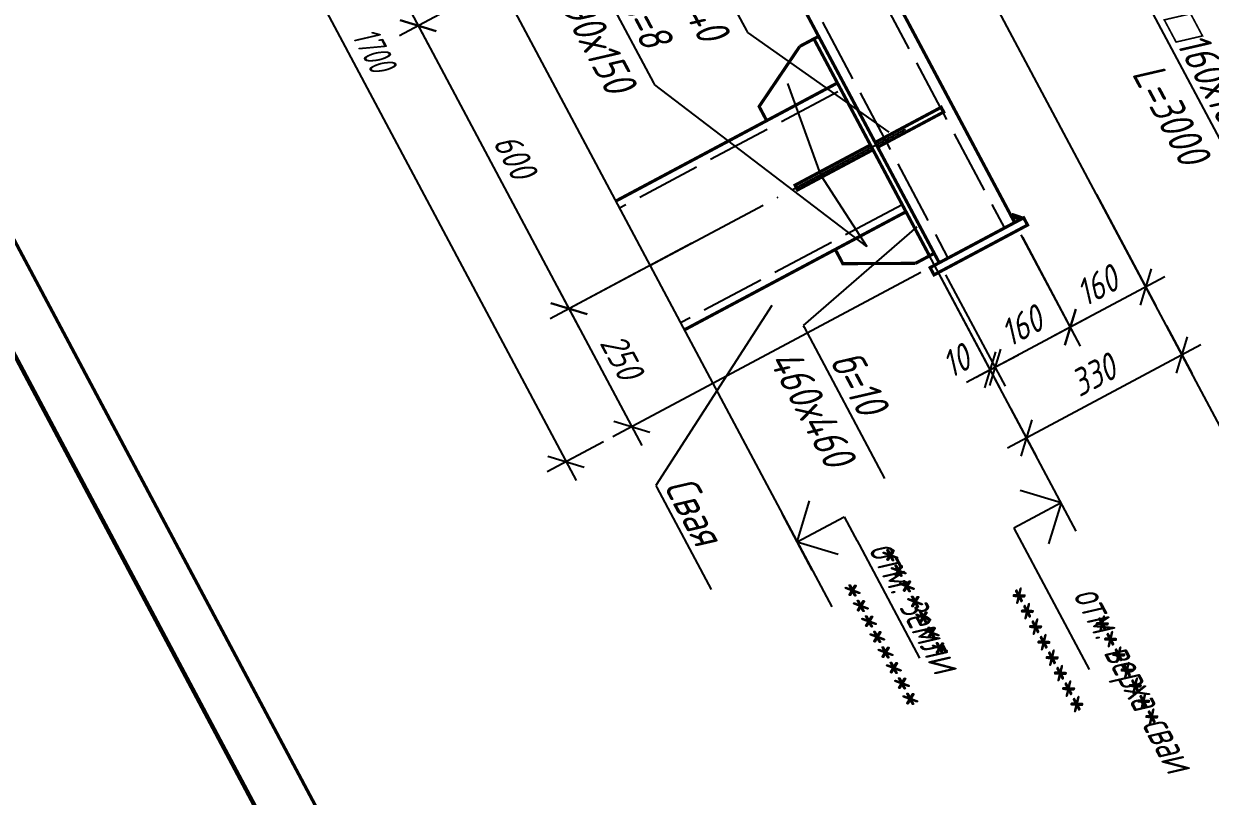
# Model space of a CAD drawing. Extents: x 5370511 to 5386565, y 1010429 to 1053793.
# Drawn here: x 5379119.4 to 5379230.5, y 1040914.9 to 1040987.2 of the extents above; entities that cross this region are included whole.
import ezdxf
from ezdxf import colors
from ezdxf.entities.mleader import LeaderData, LeaderLine
from ezdxf.enums import TextEntityAlignment as Align
from ezdxf.math import Vec2, Vec3

# ---------------------------------------------------------------- set-up
doc = ezdxf.new("R2010")
doc.units = 0
doc.header["$PDMODE"] = 32
doc.header["$PDSIZE"] = 0.3
doc.linetypes.add('ACAD_ISO02W100', pattern=[15, 12, -3])
doc.linetypes.add('ACAD_ISO04W100', pattern=[30, 24, -3, 0, -3])
doc.layers.get('0').update_dxf_attribs({"linetype": 'CONTINUOUS'})
doc.layers.get('DEFPOINTS').update_dxf_attribs({"linetype": 'CONTINUOUS'})
doc.layers.add('Строения', color=7, linetype='CONTINUOUS')
doc.styles.add('ГОСТ_НИПИ', font='gost_nipi.shx', dxfattribs={"oblique": 15})
doc.styles.add('ГОСТ_НИПИ_разм', font='gost_nipi.shx', dxfattribs={"width": 0.8, "oblique": 15, "height": 2.5})
doc.linetypes.add('земля', pattern='A,15,[35,ESKDSHAPES.SHX,S=1,R=0,X=0,Y=0],0.1', length=15.1)
doc.linetypes.add('Сварка1', pattern='A,2,[34,ESKDSHAPES.SHX,S=2,R=0,X=0,Y=0],0.1', length=2.1)
doc.linetypes.add('Сварка3', pattern='A,2,[33,ESKDSHAPES.SHX,S=2,R=0,X=0,Y=0],2', length=4)
doc.dimstyles.new('Лист М20', dxfattribs={"dimtxt": 2.5, "dimasz": 2.5, "dimexe": 2, "dimexo": 1, "dimgap": 1, "dimtad": 1, "dimdec": 0, "dimlfac": 20, "dimzin": 0, "dimdsep": 46, "dimtxsty": 'ГОСТ_НИПИ_разм', "dimblk": 'OBLIQUE', "dimcen": 0.09, "dimdle": 2, "dimaunit": 1, "dimadec": 0, "dimazin": 0, "dimtfac": 1, "dimtdec": 0, "dimtofl": 0, "dimtmove": 1, "dimatfit": 3, "dimldrblk": 'NONE', "dimfxl": 1, "dimtolj": 1, "dimtzin": 0, "dimarcsym": 0})

# ---------------------------------------------------------------- blocks, each defined once
blk = doc.blocks.new('*U427')
at = {"lineweight": 50, "const_width": 0.4}
blk.add_lwpolyline([(-420, 297), (0, 297), (0, 0), (-420, 0)], close=True, dxfattribs=at)
at = {"lineweight": 50}
blk.add_lwpolyline([(-400, 5), (-5, 5), (-5, 292), (-400, 292)], close=True, dxfattribs=at)
at = {"style": 'ГОСТ_НИПИ', "oblique": 15}
blk.add_attdef('СКВОЗНАЯ_НУМЕРАЦИЯ', text='', height=3, dxfattribs=at).set_placement((-10, 288.5), align=Align.MIDDLE_CENTER)
at = {"style": 'ГОСТ_НИПИ', "oblique": 15, "width": 0.8}
for tag, p in [('ДАТА_СОГЛ_1', (-406.75, 146)), ('ДАТА_СОГЛ_2', (-401.75, 146)), ('ФАМИЛИЯ_СОГЛ_1', (-406.75, 111)), ('ФАМИЛИЯ_СОГЛ_2', (-401.75, 111)), ('ХАРАКТЕР_РАБОТЫ_СОГЛ_1', (-406.75, 91)), ('ХАРАКТЕР_РАБОТЫ_СОГЛ_2', (-401.75, 91))]:
    blk.add_attdef(tag, p, '', height=3, rotation=90, dxfattribs=at)
at = {"style": 'ГОСТ_НИПИ', "oblique": 15}
for tag, width, p in [('ОБОЗНАЧЕНИЕ_ДОКУМЕНТА', 0.8, (-65, 55)), ('НАИМЕНОВАНИЕ_ПРОЕКТА', 0.8, (-65, 42.5)), ('НАИМЕНОВАНИЕ_ОБЪЕКТА', 0.8, (-90, 27.5)), ('СТАДИЯ', 0.8, (-47.5, 25)), ('ЛИСТ', 0.8, (-32.5, 25)), ('ЛИСТОВ', 0.8, (-15, 25)), ('НАИМЕНОВАНИЕ_ЧЕРТЕЖА', 0.8, (-90, 12.5)), ('ПРЕДПРИЯТИЕ', 0.7, (-30.48, 12.55))]:
    blk.add_attdef(tag, text='', height=3, dxfattribs=dict(at, width=width)).set_placement(p, align=Align.MIDDLE_CENTER)
at = {"style": 'ГОСТ_НИПИ', "oblique": 15, "width": 0.8}
blk.add_attdef('РАЗРАБ', text='', height=3, dxfattribs=at).set_placement((-189.18, 32.18), align=Align.MIDDLE_LEFT)
for tag, p in [('ФАМИЛИЯ_5', (-169, 31)), ('ДАТА_1', (-134, 31)), ('ХАРАКТЕР_РАБОТЫ_1', (-189, 26)), ('ФАМИЛИЯ_1', (-169, 26)), ('ДАТА_2', (-134, 26)), ('ХАРАКТЕР_РАБОТЫ_2', (-189, 20.72)), ('ФАМИЛИЯ_2', (-169.15, 20.71)), ('ДАТА_3', (-134, 20.72)), ('ХАРАКТЕР_РАБОТЫ_3', (-189, 16)), ('ФАМИЛИЯ_3', (-169.01, 15.99)), ('ДАТА_4', (-134, 16)), ('ФАМИЛИЯ_6', (-169, 11)), ('ДАТА_5', (-134, 11)), ('ХАРАКТЕР_РАБОТЫ_4', (-189, 6)), ('ФАМИЛИЯ_4', (-169, 6)), ('ДАТА_6', (-134, 6))]:
    blk.add_attdef(tag, p, '', height=3, dxfattribs=at)
at = {"style": 'ГОСТ_НИПИ', "oblique": 15, "width": 0.8, "flags": 8}
blk.add_attdef('НКОНТР', text='', height=3, dxfattribs=at).set_placement((-189.36, 12.34), align=Align.MIDDLE_LEFT)
at = {"style": 'ГОСТ_НИПИ', "oblique": 15, "width": 0.8}
blk.add_attdef('ФОРМАТ', text='', height=3, dxfattribs=at).set_placement((-38.94, 0.42), align=Align.BOTTOM_CENTER)
blk = doc.blocks.new('_Oblique')
at = {"color": 0, "linetype": 'ByBlock', "lineweight": -2}
blk.add_line((-0.5, -0.5), (0.5, 0.5), dxfattribs=at)
blk = doc.blocks.new('*D436')
at = {"color": 0, "lineweight": -2, "ltscale": 0.5, "transparency": 16777216}
for p, q in [((5379148.96, 1041017.02), (5379140.49, 1041012.51)), ((5379141.31, 1041015.22), (5379157.3, 1040985.21)), ((5379164.68, 1040991.41), (5379154.6, 1040986.03))]:
    blk.add_line(p, q, dxfattribs=at)
at = {"layer": 'DEFPOINTS', "color": 0, "lineweight": 15, "ltscale": 0.5, "transparency": 16777216}
for p in [(5379149.84, 1041017.49), (5379165.56, 1040991.88), (5379156.36, 1040986.97)]:
    blk.add_point(p, dxfattribs=at)
at = {"color": 0, "lineweight": -2, "ltscale": 0.5, "transparency": 16777216, "xscale": 2.5, "yscale": 2.5, "zscale": 2.5}
for p, rotation in [((5379142.25, 1041013.45), 118.0491553040557), ((5379156.36, 1040986.97), 298.0491553040557)]:
    blk.add_blockref('_Oblique', p, dxfattribs=dict(at, rotation=rotation))
at = {"color": 0, "ltscale": 0.5, "transparency": 16777216, "insert": (5379151.29, 1041001.27), "char_height": 2.5, "attachment_point": 5, "rotation": 298.0492, "style": 'ГОСТ_НИПИ'}
blk.add_mtext('\\A1;600', dxfattribs=at)
blk = doc.blocks.new('_None')
blk = doc.blocks.new('*D437')
at = {"color": 0, "lineweight": -2, "ltscale": 0.5, "transparency": 16777216}
for p, q in [((5379164.68, 1040991.41), (5379154.6, 1040986.03)), ((5379155.42, 1040988.74), (5379171.41, 1040958.73)), ((5379177.17, 1040964.07), (5379168.7, 1040959.56))]:
    blk.add_line(p, q, dxfattribs=at)
at = {"layer": 'DEFPOINTS', "color": 0, "lineweight": 15, "ltscale": 0.5, "transparency": 16777216}
for p in [(5379165.56, 1040991.88), (5379178.06, 1040964.54), (5379170.47, 1040960.5)]:
    blk.add_point(p, dxfattribs=at)
at = {"color": 0, "lineweight": -2, "ltscale": 0.5, "transparency": 16777216, "xscale": 2.5, "yscale": 2.5, "zscale": 2.5}
for p, rotation in [((5379156.36, 1040986.97), 118.0491553040557), ((5379170.47, 1040960.5), 298.0491553040557)]:
    blk.add_blockref('_Oblique', p, dxfattribs=dict(at, rotation=rotation))
at = {"color": 0, "ltscale": 0.5, "transparency": 16777216, "insert": (5379165.4, 1040974.79), "char_height": 2.5, "attachment_point": 5, "rotation": 298.0492, "style": 'ГОСТ_НИПИ'}
blk.add_mtext('\\A1;600', dxfattribs=at)
blk = doc.blocks.new('*U424')
at = {"ltscale": 100}
for p, q in [((0, 0), (0, 5)), ((0, 0), (-2.83, 2.83)), ((0, 0), (2.83, 2.83)), ((-3, 0), (64.05, 0))]:
    blk.add_line(p, q, dxfattribs=at)
at = {"color": 1, "ltscale": 0.35, "insert": (-8.23, 9.9), "char_height": 3, "attachment_point": 3, "style": 'ГОСТ_НИПИ', "bg_fill": 3, "box_fill_scale": 1.5, "bg_fill_color": 256, "bg_fill_transparency": 0}
blk.add_mtext_dynamic_manual_height_columns('{\\C255;\\c16777215;*******}', width=12.6457, gutter_width=12.5, heights=[0], dxfattribs=at)
at = {"color": 1, "ltscale": 0.35, "insert": (-23.43, 4.26), "char_height": 3, "attachment_point": 3, "style": 'ГОСТ_НИПИ'}
blk.add_mtext_dynamic_manual_height_columns('{\\C255;\\c16777215;********}', width=16.2559, gutter_width=12.5, heights=[3.52], dxfattribs=at)
at = {"style": 'ГОСТ_НИПИ', "oblique": 15, "width": 0.8}
blk.add_attdef('СУФФИКС', (-23.52, 1.08), '', height=3, dxfattribs=at)
at = {"ltscale": 100}
blk.add_line((0, 5), (-15, 5), dxfattribs=at)
at = {"style": 'ГОСТ_НИПИ', "oblique": 15, "width": 0.8}
blk.add_attdef('УРОВЕНЬ', text='', height=3, dxfattribs=at).set_placement((-14.64, 7.98, -1), align=Align.MIDDLE)
blk = doc.blocks.new('*U425')
at = {"ltscale": 100}
for p, q in [((0, 0), (-2.83, -2.83)), ((0, 0), (0, -5)), ((0, 0), (2.83, -2.83)), ((-3, 0), (30.7, 0))]:
    blk.add_line(p, q, dxfattribs=at)
at = {"color": 1, "ltscale": 0.35, "insert": (-11.28, -0.1), "char_height": 3, "attachment_point": 3, "style": 'ГОСТ_НИПИ', "bg_fill": 3, "box_fill_scale": 1.5, "bg_fill_color": 256, "bg_fill_transparency": 0}
blk.add_mtext_dynamic_manual_height_columns('{\\C255;\\c16777215;*******}', width=12.6457, gutter_width=12.5, heights=[0], dxfattribs=at)
at = {"color": 1, "ltscale": 0.35, "insert": (-5.31, -5.74), "char_height": 3, "attachment_point": 3, "style": 'ГОСТ_НИПИ'}
blk.add_mtext_dynamic_manual_height_columns('{\\C255;\\c16777215;********}', width=16.2559, gutter_width=12.5, heights=[3.52], dxfattribs=at)
at = {"style": 'ГОСТ_НИПИ', "oblique": 15, "width": 0.8}
blk.add_attdef('СУФФИКС', (-5.39, -8.92), '', height=3, dxfattribs=at)
at = {"ltscale": 100}
blk.add_line((0, -5), (-15, -5), dxfattribs=at)
at = {"style": 'ГОСТ_НИПИ', "oblique": 15, "width": 0.8}
blk.add_attdef('УРОВЕНЬ', text='', height=3, dxfattribs=at).set_placement((-17.68, -2.02, -1), align=Align.MIDDLE)
blk = doc.blocks.new('*U420')
at = {"ltscale": 100}
for p, q in [((0, 0), (0, 5)), ((0, 0), (-2.83, 2.83)), ((0, 0), (2.83, 2.83)), ((3, 0), (-3, 0))]:
    blk.add_line(p, q, dxfattribs=at)
at = {"color": 1, "ltscale": 0.35, "insert": (4.07, 8.93), "char_height": 3, "attachment_point": 1, "style": 'ГОСТ_НИПИ', "bg_fill": 3, "box_fill_scale": 1.5, "bg_fill_color": 256, "bg_fill_transparency": 0}
blk.add_mtext_dynamic_manual_height_columns('{\\C255;\\c16777215;*******}', width=12.6457, gutter_width=12.5, heights=[0], dxfattribs=at)
at = {"color": 1, "ltscale": 0.35, "insert": (5.31, 4.26), "char_height": 3, "attachment_point": 1, "style": 'ГОСТ_НИПИ'}
blk.add_mtext_dynamic_manual_height_columns('{\\C255;\\c16777215;********}', width=16.2559, gutter_width=12.5, heights=[3.52], dxfattribs=at)
at = {"ltscale": 100}
blk.add_line((0, 5), (15, 5), dxfattribs=at)
at = {"style": 'ГОСТ_НИПИ', "oblique": 15, "width": 0.8}
blk.add_attdef('УРОВЕНЬ', text='', height=3, rotation=360, dxfattribs=at).set_placement((10.47, 7.01, -1), align=Align.MIDDLE)
blk.add_attdef('СУФФИКС', (5.39, 1.08), '', height=3, dxfattribs=at)
blk = doc.blocks.new('*D442')
at = {"layer": 'DEFPOINTS', "color": 0, "lineweight": 15, "transparency": 16777216}
for p in [(5379219.38, 1040972.07), (5379212.3, 1040968.31), (5379217.38, 1040958.77)]:
    blk.add_point(p, dxfattribs=at)
at = {"layer": 'Строения', "color": 0, "lineweight": -2, "transparency": 16777216}
for p, q in [((5379219.85, 1040971.19), (5379225.4, 1040960.77)), ((5379212.77, 1040967.42), (5379218.32, 1040957)), ((5379226.22, 1040963.48), (5379215.62, 1040957.83))]:
    blk.add_line(p, q, dxfattribs=at)
at = {"layer": 'Строения', "color": 0, "lineweight": -2, "transparency": 16777216, "xscale": 2.5, "yscale": 2.5, "zscale": 2.5}
for p, rotation in [((5379224.46, 1040962.54), 28.04915530994097), ((5379217.38, 1040958.77), 208.049155309941)]:
    blk.add_blockref('_Oblique', p, dxfattribs=dict(at, rotation=rotation))
at = {"layer": 'Строения', "color": 0, "transparency": 16777216, "insert": (5379219.86, 1040962.64), "char_height": 2.5, "attachment_point": 5, "rotation": 28.0492, "style": 'ГОСТ_НИПИ'}
blk.add_mtext('\\A1;160', dxfattribs=at)
blk = doc.blocks.new('*D443')
at = {"color": 0, "lineweight": -2, "ltscale": 0.5, "transparency": 16777216}
for p, q in [((5379212.9, 1040967.19), (5379218.32, 1040957)), ((5379205.72, 1040963.67), (5379211.28, 1040953.25)), ((5379219.15, 1040959.71), (5379208.57, 1040954.08))]:
    blk.add_line(p, q, dxfattribs=at)
at = {"layer": 'DEFPOINTS', "color": 0, "lineweight": 15, "ltscale": 0.5, "transparency": 16777216}
for p in [(5379212.43, 1040968.07), (5379205.25, 1040964.55), (5379210.34, 1040955.02)]:
    blk.add_point(p, dxfattribs=at)
at = {"color": 0, "lineweight": -2, "ltscale": 0.5, "transparency": 16777216, "xscale": 2.5, "yscale": 2.5, "zscale": 2.5}
for p, rotation in [((5379217.38, 1040958.77), 28.04915530994097), ((5379210.34, 1040955.02), 208.049155309941)]:
    blk.add_blockref('_Oblique', p, dxfattribs=dict(at, rotation=rotation))
at = {"color": 0, "ltscale": 0.5, "transparency": 16777216, "insert": (5379212.8, 1040958.88), "char_height": 2.5, "attachment_point": 5, "rotation": 28.0492, "style": 'ГОСТ_НИПИ'}
blk.add_mtext('\\A1;160', dxfattribs=at)
blk = doc.blocks.new('*D444')
at = {"color": 0, "lineweight": -2, "ltscale": 0.5, "transparency": 16777216}
for p, q in [((5379205.28, 1040963.43), (5379210.83, 1040953.02)), ((5379205.72, 1040963.67), (5379211.28, 1040953.25)), ((5379210.34, 1040955.02), (5379212.54, 1040956.19)), ((5379209.89, 1040954.78), (5379207.69, 1040953.61))]:
    blk.add_line(p, q, dxfattribs=at)
at = {"layer": 'DEFPOINTS', "color": 0, "lineweight": 15, "ltscale": 0.5, "transparency": 16777216}
for p in [(5379204.81, 1040964.32), (5379205.25, 1040964.55), (5379209.89, 1040954.78)]:
    blk.add_point(p, dxfattribs=at)
at = {"color": 0, "lineweight": -2, "ltscale": 0.5, "transparency": 16777216, "xscale": 2.5, "yscale": 2.5, "zscale": 2.5}
for p, rotation in [((5379209.89, 1040954.78), 28.04915530994098), ((5379210.34, 1040955.02), 208.049155309941)]:
    blk.add_blockref('_Oblique', p, dxfattribs=dict(at, rotation=rotation))
at = {"color": 0, "ltscale": 0.5, "transparency": 16777216, "insert": (5379206.65, 1040955.6), "char_height": 2.5, "attachment_point": 5, "rotation": 28.0492, "style": 'ГОСТ_НИПИ'}
blk.add_mtext('\\A1;10', dxfattribs=at)
blk = doc.blocks.new('*D445')
at = {"color": 0, "lineweight": -2, "ltscale": 0.5, "transparency": 16777216}
for p, q in [((5379226.4, 1040958.89), (5379228.78, 1040954.41)), ((5379229.61, 1040957.12), (5379211.5, 1040947.47)), ((5379211.82, 1040951.13), (5379214.21, 1040946.65))]:
    blk.add_line(p, q, dxfattribs=at)
at = {"layer": 'DEFPOINTS', "color": 0, "lineweight": 15, "ltscale": 0.5, "transparency": 16777216}
for p in [(5379225.93, 1040959.78), (5379211.35, 1040952.01), (5379213.27, 1040948.41)]:
    blk.add_point(p, dxfattribs=at)
at = {"color": 0, "lineweight": -2, "ltscale": 0.5, "transparency": 16777216, "xscale": 2.5, "yscale": 2.5, "zscale": 2.5}
for p, rotation in [((5379227.84, 1040956.18), 28.04915530994097), ((5379213.27, 1040948.41), 208.049155309941)]:
    blk.add_blockref('_Oblique', p, dxfattribs=dict(at, rotation=rotation))
at = {"color": 0, "ltscale": 0.5, "transparency": 16777216, "insert": (5379219.5, 1040954.28), "char_height": 2.5, "attachment_point": 5, "rotation": 28.0492, "style": 'ГОСТ_НИПИ'}
blk.add_mtext('\\A1;330', dxfattribs=at)
blk = doc.blocks.new('*D447')
at = {"color": 0, "lineweight": -2, "transparency": 16777216}
for p, q in [((5379181.97, 1040966.62), (5379168.7, 1040959.56)), ((5379203.39, 1040963.88), (5379174.58, 1040948.53)), ((5379169.53, 1040962.26), (5379177.29, 1040947.7))]:
    blk.add_line(p, q, dxfattribs=at)
at = {"layer": 'DEFPOINTS', "color": 0, "lineweight": 15, "transparency": 16777216}
for p in [(5379182.85, 1040967.09), (5379204.27, 1040964.35), (5379176.35, 1040949.47)]:
    blk.add_point(p, dxfattribs=at)
at = {"color": 0, "lineweight": -2, "transparency": 16777216, "xscale": 2.5, "yscale": 2.5, "zscale": 2.5}
for p, rotation in [((5379170.47, 1040960.5), 118.0491553040557), ((5379176.35, 1040949.47), 298.0491553040557)]:
    blk.add_blockref('_Oblique', p, dxfattribs=dict(at, rotation=rotation))
at = {"color": 0, "transparency": 16777216, "insert": (5379175.39, 1040956.04), "char_height": 2.5, "attachment_point": 5, "rotation": 298.0492, "style": 'ГОСТ_НИПИ'}
blk.add_mtext('\\A1;250', dxfattribs=at)
blk = doc.blocks.new('*D448')
at = {"color": 0, "lineweight": -2, "transparency": 16777216}
for p, q in [((5379133.73, 1041023.07), (5379128.46, 1041020.27)), ((5379129.29, 1041022.97), (5379171.14, 1040944.43)), ((5379173.7, 1040948.06), (5379168.43, 1040945.25))]:
    blk.add_line(p, q, dxfattribs=at)
at = {"layer": 'DEFPOINTS', "color": 0, "lineweight": 15, "transparency": 16777216}
for p in [(5379134.61, 1041023.54), (5379174.58, 1040948.53), (5379170.2, 1040946.19)]:
    blk.add_point(p, dxfattribs=at)
at = {"color": 0, "lineweight": -2, "transparency": 16777216, "xscale": 2.5, "yscale": 2.5, "zscale": 2.5}
for p, rotation in [((5379130.23, 1041021.21), 118.0491553040557), ((5379170.2, 1040946.19), 298.0491553040557)]:
    blk.add_blockref('_Oblique', p, dxfattribs=dict(at, rotation=rotation))
at = {"color": 0, "transparency": 16777216, "insert": (5379152.2, 1040984.76), "char_height": 2.5, "attachment_point": 5, "rotation": 298.0492, "style": 'ГОСТ_НИПИ_разм'}
blk.add_mtext('\\A1;1700', dxfattribs=at)

msp = doc.modelspace()

# ---------------------------------------------------------------- linework, layer by layer
at = {"linetype": 'Сварка3', "lineweight": 9, "ltscale": 0.5}
for p, q in [((5379195.582, 1040981.612), (5379188.975, 1040978.092)), ((5379198.686, 1040975.816), (5379191.626, 1040972.054)), ((5379191.861, 1040971.613), (5379198.921, 1040975.375))]:
    msp.add_line(p, q, dxfattribs=at)
at = {"linetype": 'Сварка1', "lineweight": 9, "ltscale": 0.5}
msp.add_line((5379212.183, 1040968.56), (5379205.123, 1040964.799), dxfattribs=at)
at = {"ltscale": 0.5, "const_width": 0.3}
for points in [[(5379165.153, 1041039.815), (5379205.123, 1040964.799), (5379212.183, 1040968.56), (5379172.214, 1041043.577)], [(5379204.273, 1040964.346), (5379204.635, 1040963.666), (5379213.387, 1040968.329), (5379213.025, 1040969.009)]]:
    msp.add_lwpolyline(points, close=True, dxfattribs=at)
at = {"linetype": 'ACAD_ISO02W100', "ltscale": 0.5}
for points in [[(5379171.249, 1041043.063), (5379211.218, 1040968.046)], [(5379165.974, 1041040.252), (5379205.943, 1040965.236)]]:
    msp.add_lwpolyline(points, dxfattribs=at)
at = {"const_width": 0.3}
msp.add_lwpolyline([(5379198.921, 1040975.375), (5379198.686, 1040975.816), (5379191.626, 1040972.054), (5379191.861, 1040971.613)], close=True, dxfattribs=at)
at = {"ltscale": 0.5, "const_width": 0.5}
msp.add_lwpolyline([(5379211.872, 1040969.24), (5379212.855, 1040968.902)], dxfattribs=at)
at = {"layer": 'Строения', "linetype": 'земля'}
msp.add_line((5379134.941, 1041045.459), (5379195.062, 1040932.622), dxfattribs=at)
at = {"layer": 'Строения', "const_width": 0.3}
for points in [[(5379195.594, 1040981.619), (5379188.975, 1040978.092), (5379188.27, 1040979.416), (5379192.072, 1040985.039)], [(5379193.396, 1040985.744), (5379192.072, 1040985.039)]]:
    msp.add_lwpolyline(points, dxfattribs=at)

# ---------------------------------------------------------------- block references
at = {"rotation": 298.0491553101125}
msp.add_blockref('*U427', (5379260.701, 1040689.475), dxfattribs=at)

# ---------------------------------------------------------------- dimensions: what is measured, and where the dimension line sits
dim = msp.add_linear_dim(base=(5379170.199, 1040946.191), p1=(5379134.611, 1041023.542), p2=(5379174.581, 1040948.525), angle=298.04916, dimstyle='Лист М20')
dim.commit()
dim.dimension.update_dxf_attribs({"geometry": '*D448', "text_midpoint": (5379152.2, 1040984.757)})
at = {"ltscale": 0.5}
for base, p1, p2, picture, middle in [((5379156.361, 1040986.974), (5379149.842, 1041017.493), (5379165.563, 1040991.877), '*D436', (5379151.293, 1041001.27)), ((5379170.468, 1040960.498), (5379165.563, 1040991.877), (5379178.055, 1040964.54), '*D437', (5379165.4, 1040974.794))]:
    dim = msp.add_linear_dim(base=base, p1=p1, p2=p2, angle=298.04916, dimstyle='Лист М20', override={"dimtxsty": 'ГОСТ_НИПИ'}, dxfattribs=at)
    dim.commit()
    dim.dimension.update_dxf_attribs({"geometry": picture, "text_midpoint": middle})

# ---------------------------------------------------------------- leaders
ml = msp.add_multileader_mtext('Standard')
ml.set_content('б=8\\P140х140', color=256, style='ГОСТ_НИПИ')
ml.set_leader_properties()
ml.set_arrow_properties(name='NONE')
ml.build(insert=Vec2(0, 0))
ml.multileader.update_dxf_attribs({"text_left_attachment_type": 6, "text_right_attachment_type": 6, "dogleg_length": 0.2, "arrow_head_size": 0.2})
ctx = ml.context
ctx.base_point, ctx.char_height, ctx.arrow_head_size, ctx.landing_gap_size, ctx.plane_origin, ctx.plane_x_axis, ctx.plane_y_axis = Vec3(5379179.886, 1041000.069), 3, 0.2, 0.2, Vec3(5379190.352, 1040830.215), Vec3(0.4702289, -0.8825445), Vec3(0.8825445, 0.4702289)
ctx.left_attachment, ctx.right_attachment, ctx.text_align_type = 6, 6, 1
notes = []
notes.append((ctx, [(1, (1, 1, 0), (5379187.201, 1040986.341), (-0.4702289, 0.8825445), 0.2, [(0, [(5379200.45, 1040977.009)], 0, [])])]))
ctx.mtext.insert, ctx.mtext.text_direction, ctx.mtext.rotation, ctx.mtext.alignment, ctx.mtext.flow_direction = Vec3(5379187.371, 1040993.677), Vec3(0.4702289, -0.8825445), 5.2019391, 2, 5
for ctx, leaders in notes:
    for number, flags, end, landing, length, lines in leaders:
        leader = LeaderData()
        leader.index, (leader.has_last_leader_line, leader.has_dogleg_vector, leader.attachment_direction) = number, flags
        leader.last_leader_point, leader.dogleg_vector, leader.dogleg_length = Vec3(end), Vec3(landing), length
        for number, points, colour, breaks in lines:
            line = LeaderLine()
            line.index, line.vertices, line.color, line.breaks = number, Vec3.list(points), colors.encode_raw_color(colour), breaks
            leader.lines.append(line)
        ctx.leaders.append(leader)

# ---------------------------------------------------------------- next in the draw order: block references
at = {"layer": 'Строения'}
ref = msp.add_blockref('*U424', (5379231.536, 1040949.251), dxfattribs=dict(at, xscale=-1, rotation=298.0491553101125))
ref.add_attrib('УРОВЕНЬ', 'отм. верха опоры', dxfattribs={"layer": '0', "height": 3, "rotation": 298.04916, "style": 'ГОСТ_НИПИ', "oblique": 15, "width": 0.8}).set_placement((5379245.463, 1040940.087, -1), align=Align.MIDDLE)

# ---------------------------------------------------------------- next in the draw order: linework, layer by layer
at = {"linetype": 'Сварка3', "lineweight": 9, "ltscale": 0.5}
for p, q in [((5379205.305, 1040979.343), (5379199.127, 1040976.051)), ((5379199.363, 1040975.61), (5379205.54, 1040978.901))]:
    msp.add_line(p, q, dxfattribs=at)
at = {"const_width": 0.3}
msp.add_lwpolyline([(5379205.54, 1040978.901), (5379205.305, 1040979.343), (5379199.127, 1040976.051), (5379199.363, 1040975.61)], close=True, dxfattribs=at)

# ---------------------------------------------------------------- next in the draw order: block references
at = {"layer": 'Строения'}
ref = msp.add_blockref('*U425', (5379216.523, 1040942.34), dxfattribs=dict(at, xscale=-1, rotation=298.0491553101125))
ref.add_attrib('УРОВЕНЬ', 'отм. верха сваи', dxfattribs={"layer": '0', "height": 3, "rotation": 298.04916, "style": 'ГОСТ_НИПИ', "oblique": 15, "width": 0.8}).set_placement((5379223.056, 1040925.786, -1), align=Align.MIDDLE)

# ---------------------------------------------------------------- next in the draw order: linework, layer by layer
at = {"linetype": 'Сварка3', "lineweight": 9, "ltscale": 0.5}
for p, q in [((5379204.653, 1040965.681), (5379193.837, 1040985.98)), ((5379195.394, 1040966.045), (5379202.013, 1040969.572))]:
    msp.add_line(p, q, dxfattribs=at)
at = {"linetype": 'ACAD_ISO02W100', "ltscale": 0.5}
for p, q in [((5379195.642, 1040980.796), (5379175.201, 1040969.897)), ((5379201.661, 1040970.232), (5379180.909, 1040959.184))]:
    msp.add_line(p, q, dxfattribs=at)
at = {"linetype": 'ACAD_ISO04W100', "ltscale": 0.5}
msp.add_line((5379178.055, 1040964.54), (5379201.998, 1040977.297), dxfattribs=at)
at = {"const_width": 0.3}
msp.add_lwpolyline([(5379193.837, 1040985.98), (5379204.653, 1040965.681), (5379204.211, 1040965.446), (5379193.396, 1040985.744)], close=True, dxfattribs=at)
at = {"linetype": 'Сварка3', "ltscale": 0.5}
msp.add_lwpolyline([(5379193.396, 1040985.744), (5379204.211, 1040965.446)], dxfattribs=at)
at = {"layer": 'Строения', "const_width": 0.3}
for points in [[(5379195.594, 1040981.619), (5379174.846, 1040970.564)], [(5379202.013, 1040969.572), (5379181.265, 1040958.517)], [(5379202.013, 1040969.572), (5379195.394, 1040966.045), (5379196.099, 1040964.721), (5379202.888, 1040964.741)], [(5379204.211, 1040965.446), (5379202.888, 1040964.741)]]:
    msp.add_lwpolyline(points, dxfattribs=at)

# ---------------------------------------------------------------- next in the draw order: block references
at = {"layer": 'Строения', "rotation": 298.0491553101125}
msp.add_blockref('*U420', (5379191.824, 1040938.699), dxfattribs=at).add_auto_attribs({'УРОВЕНЬ': 'отм. земли'})

# ---------------------------------------------------------------- next in the draw order: dimensions: what is measured, and where the dimension line sits
at = {"ltscale": 0.5}
for base, p1, p2, picture, middle in [((5379210.335, 1040955.016), (5379212.425, 1040968.071), (5379205.255, 1040964.551), '*D443', (5379212.8, 1040958.878)), ((5379213.268, 1040948.413), (5379225.928, 1040959.776), (5379211.352, 1040952.009), '*D445', (5379219.498, 1040954.282))]:
    dim = msp.add_linear_dim(base=base, p1=p1, p2=p2, angle=28.04916, dimstyle='Лист М20', override={"dimtxsty": 'ГОСТ_НИПИ'}, dxfattribs=at)
    dim.commit()
    dim.dimension.update_dxf_attribs({"geometry": picture, "text_midpoint": middle})
dim = msp.add_linear_dim(base=(5379176.346, 1040949.466), p1=(5379182.85, 1040967.095), p2=(5379204.273, 1040964.346), angle=298.04916, dimstyle='Лист М20', override={"dimtxsty": 'ГОСТ_НИПИ'})
dim.commit()
dim.dimension.update_dxf_attribs({"geometry": '*D447', "text_midpoint": (5379175.393, 1040956.04)})
dim = msp.add_linear_dim(base=(5379209.894, 1040954.781), p1=(5379205.255, 1040964.551), p2=(5379204.813, 1040964.316), angle=28.04916, dimstyle='Лист М20', override={"dimtxsty": 'ГОСТ_НИПИ'}, dxfattribs=at)
dim.commit()
dim.dimension.update_dxf_attribs({"geometry": '*D444', "text_midpoint": (5379207.711, 1040953.618), "dimtype": 160})
at = {"layer": 'Строения'}
dim = msp.add_linear_dim(base=(5379217.381, 1040958.77), p1=(5379219.375, 1040972.075), p2=(5379212.301, 1040968.305), angle=28.04916, dimstyle='Лист М20', override={"dimtxsty": 'ГОСТ_НИПИ'}, dxfattribs=at)
dim.commit()
dim.dimension.update_dxf_attribs({"geometry": '*D442', "text_midpoint": (5379220.919, 1040960.655), "dimtype": 160})

# ---------------------------------------------------------------- next in the draw order: leaders
ml = msp.add_multileader_mtext('Standard')
ml.set_content('Проект. трубопровод \\PДу80 ', color=256, style='ГОСТ_НИПИ')
ml.set_leader_properties()
ml.set_arrow_properties(name='NONE')
ml.build(insert=Vec2(0, 0))
ml.multileader.update_dxf_attribs({"text_left_attachment_type": 6, "text_right_attachment_type": 6, "dogleg_length": 0.2, "arrow_head_size": 0.2})
ctx = ml.context
ctx.base_point, ctx.char_height, ctx.arrow_head_size, ctx.landing_gap_size, ctx.plane_origin, ctx.plane_x_axis, ctx.plane_y_axis = Vec3(5379240.048, 1041003.813), 3, 0.2, 0.2, Vec3(5379250.35, 1040929.697), Vec3(0.4702289, -0.8825445), Vec3(0.8825445, 0.4702289)
ctx.left_attachment, ctx.right_attachment, ctx.text_align_type = 6, 6, 1
notes = []
notes.append((ctx, [(1, (1, 1, 0), (5379239.954, 1041003.989), (0.4702289, -0.8825445), 0.2, [(0, [(5379214.052, 1041009.754)], 0, [])])]))
ctx.mtext.insert, ctx.mtext.text_direction, ctx.mtext.rotation, ctx.mtext.alignment, ctx.mtext.flow_direction = Vec3(5379251.506, 1040990.511), Vec3(0.4702289, -0.8825445), 5.2019391, 2, 5
at = {"ltscale": 0.35}
ml = msp.add_multileader_mtext('Standard', dxfattribs=at)
ml.set_content('{\\fArial|b0|i0|c204|p34;□}160х160х5\\PL=3000', color=256, style='ГОСТ_НИПИ')
ml.set_leader_properties()
ml.set_arrow_properties(name='NONE')
ml.build(insert=Vec2(0, 0))
ml.multileader.update_dxf_attribs({"text_left_attachment_type": 6, "text_right_attachment_type": 6, "dogleg_length": 0.2, "arrow_head_size": 0.2})
ctx = ml.context
ctx.base_point, ctx.char_height, ctx.arrow_head_size, ctx.landing_gap_size, ctx.plane_origin, ctx.plane_x_axis, ctx.plane_y_axis = Vec3(5379224.859, 1040988.558), 3, 0.2, 0.2, Vec3(5379353.845, 1040800.622), Vec3(0.4702289, -0.8825445), Vec3(0.8825445, 0.4702289)
ctx.left_attachment, ctx.right_attachment, ctx.text_align_type = 6, 6, 1
notes.append((ctx, [(1, (1, 1, 0), (5379224.765, 1040988.734), (0.4702289, -0.8825445), 0.2, [(0, [(5379200.389, 1041006.529)], 0, [])])]))
ctx.mtext.insert, ctx.mtext.text_direction, ctx.mtext.rotation, ctx.mtext.alignment, ctx.mtext.flow_direction = Vec3(5379232.52, 1040981.834), Vec3(0.4702289, -0.8825445), 5.2019391, 2, 5
ml = msp.add_multileader_mtext('Standard')
ml.set_content('б=8\\P90х150', color=256, style='ГОСТ_НИПИ')
ml.set_leader_properties()
ml.set_arrow_properties(name='NONE')
ml.build(insert=Vec2(0, 0))
ml.multileader.update_dxf_attribs({"text_left_attachment_type": 6, "text_right_attachment_type": 6, "dogleg_length": 0.2, "arrow_head_size": 0.2})
ctx = ml.context
ctx.base_point, ctx.char_height, ctx.arrow_head_size, ctx.landing_gap_size, ctx.plane_origin, ctx.plane_x_axis, ctx.plane_y_axis = Vec3(5379171.982, 1040993.678), 3, 0.2, 0.2, Vec3(5379181.648, 1040825.324), Vec3(0.4702289, -0.8825445), Vec3(0.8825445, 0.4702289)
ctx.left_attachment, ctx.right_attachment, ctx.text_align_type = 6, 6, 1
notes.append((ctx, [(1, (1, 1, 0), (5379178.497, 1040981.45), (-0.4702289, 0.8825445), 0.2, [(2, [(5379190.933, 1040981.577), (5379194.004, 1040973.038), (5379198.345, 1040966.316)], 0, [])])]))
ctx.mtext.insert, ctx.mtext.text_direction, ctx.mtext.rotation, ctx.mtext.alignment, ctx.mtext.flow_direction = Vec3(5379178.968, 1040988.223), Vec3(0.4702289, -0.8825445), 5.2019391, 2, 5
for ctx, leaders in notes:
    for number, flags, end, landing, length, lines in leaders:
        leader = LeaderData()
        leader.index, (leader.has_last_leader_line, leader.has_dogleg_vector, leader.attachment_direction) = number, flags
        leader.last_leader_point, leader.dogleg_vector, leader.dogleg_length = Vec3(end), Vec3(landing), length
        for number, points, colour, breaks in lines:
            line = LeaderLine()
            line.index, line.vertices, line.color, line.breaks = number, Vec3.list(points), colors.encode_raw_color(colour), breaks
            leader.lines.append(line)
        ctx.leaders.append(leader)

# ---------------------------------------------------------------- next in the draw order: leaders
ml = msp.add_multileader_mtext('Standard')
ml.set_content('б=10\\P460х460', color=256, style='ГОСТ_НИПИ')
ml.set_leader_properties()
ml.set_arrow_properties(name='NONE')
ml.build(insert=Vec2(0, 0))
ml.multileader.update_dxf_attribs({"text_left_attachment_type": 6, "text_right_attachment_type": 6, "dogleg_length": 0.2, "arrow_head_size": 0.2})
ctx = ml.context
ctx.base_point, ctx.char_height, ctx.arrow_head_size, ctx.landing_gap_size, ctx.plane_origin, ctx.plane_x_axis, ctx.plane_y_axis = Vec3(5379192.471, 1040958.77), 3, 0.2, 0.2, Vec3(5379083.098, 1041037.777), Vec3(0.4702289, -0.8825445), Vec3(0.8825445, 0.4702289)
ctx.left_attachment, ctx.right_attachment, ctx.text_align_type = 6, 6, 1
notes = []
notes.append((ctx, [(1, (1, 1, 0), (5379192.377, 1040958.947), (0.4702289, -0.8825445), 0.2, [(1, [(5379203.037, 1040968.157)], 0, [])])]))
ctx.mtext.insert, ctx.mtext.text_direction, ctx.mtext.rotation, ctx.mtext.alignment, ctx.mtext.flow_direction = Vec3(5379198.919, 1040954.325), Vec3(0.4702289, -0.8825445), 5.2019391, 2, 5
ml = msp.add_multileader_mtext('Standard')
ml.set_content('Свая ', color=256, style='ГОСТ_НИПИ')
ml.set_leader_properties()
ml.set_arrow_properties(name='NONE')
ml.build(insert=Vec2(0, 0))
ml.multileader.update_dxf_attribs({"text_left_attachment_type": 6, "text_right_attachment_type": 6, "dogleg_length": 0.2, "arrow_head_size": 0.2})
ctx = ml.context
ctx.base_point, ctx.char_height, ctx.arrow_head_size, ctx.landing_gap_size, ctx.plane_origin, ctx.plane_x_axis, ctx.plane_y_axis = Vec3(5379178.69, 1040943.778), 3, 0.2, 0.2, Vec3(5379190.95, 1040957.975), Vec3(0.4702289, -0.8825445), Vec3(0.8825445, 0.4702289)
ctx.left_attachment, ctx.right_attachment = 6, 6
notes.append((ctx, [(0, (1, 1, 0), (5379178.596, 1040943.954), (0.4702289, -0.8825445), 0.2, [(0, [(5379189.456, 1040960.79)], 0, [])])]))
ctx.mtext.insert, ctx.mtext.text_direction, ctx.mtext.rotation, ctx.mtext.width, ctx.mtext.flow_direction = Vec3(5379181.961, 1040945.294), Vec3(0.4702289, -0.8825445), 5.2019391, 19.91734, 5
for ctx, leaders in notes:
    for number, flags, end, landing, length, lines in leaders:
        leader = LeaderData()
        leader.index, (leader.has_last_leader_line, leader.has_dogleg_vector, leader.attachment_direction) = number, flags
        leader.last_leader_point, leader.dogleg_vector, leader.dogleg_length = Vec3(end), Vec3(landing), length
        for number, points, colour, breaks in lines:
            line = LeaderLine()
            line.index, line.vertices, line.color, line.breaks = number, Vec3.list(points), colors.encode_raw_color(colour), breaks
            leader.lines.append(line)
        ctx.leaders.append(leader)

doc.saveas('drawing.dxf')
